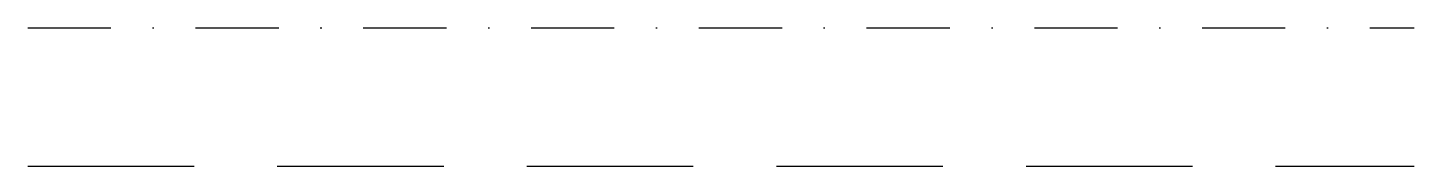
# Model space of a CAD drawing. Header units: metres. Extents: x 0 to 100, y 0 to 10.
import ezdxf

# ---------------------------------------------------------------- set-up
doc = ezdxf.new("R2010")
doc.units = ezdxf.units.M
doc.linetypes.add('FENCE_LINE', pattern=[18, 12, -6])
doc.linetypes.add('UTILITY_DOT', pattern=[12, 6, -3, 0, -3])
doc.layers.add('fences', color=3, linetype='FENCE_LINE')

msp = doc.modelspace()

# ---------------------------------------------------------------- linework, layer by layer
at = {"linetype": 'UTILITY_DOT'}
msp.add_line((0, 10), (100, 10), dxfattribs=at)
at = {"layer": 'fences'}
msp.add_line((0, 0), (100, 0), dxfattribs=at)

doc.saveas('drawing.dxf')
